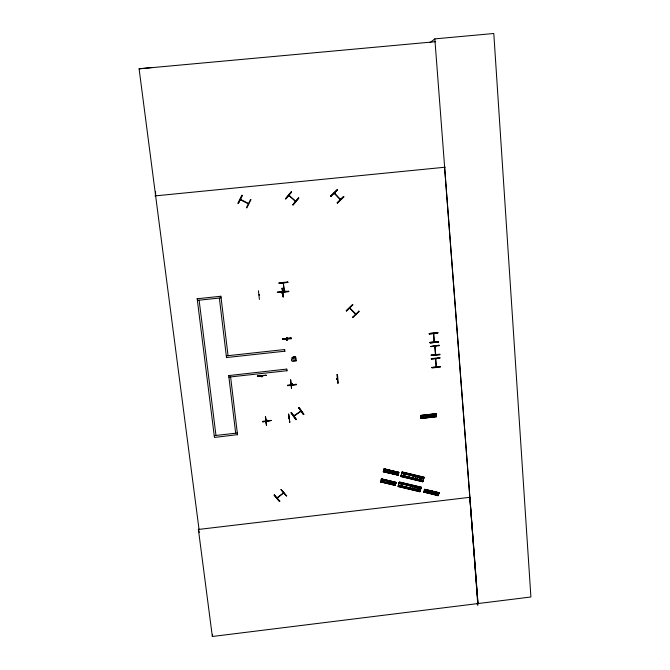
<?xml version="1.0" encoding="UTF-8"?>
<svg xmlns="http://www.w3.org/2000/svg" width="670" height="670" viewBox="0 0 670 670"><rect width="100%" height="100%" fill="white"/><g stroke="black" fill="none" stroke-linecap="round" stroke-linejoin="round"><path stroke-width="1" d="M265.345 416.757L266.467 424.998M266.091 421.07L266.493 420.584M266.183 375.242L257.414 375.828L257.464 376.297L266.183 375.309L257.464 376.297M283.787 492.919L282.882 493.17L283.243 493.455M262.665 421.288L271.3 420.366M262.104 376.599C261.124 377.043 262.916 376.632 261.978 375.828M266.836 420.961L267.179 420.902M282.179 292.43L281.752 293.05L281.651 292.078M284.373 290.587L284.482 291.643M287.053 338.459L286.592 337.68M287.246 339.95L286.777 340.084L286.768 339.213M292.036 384.806L292.061 383.726M435.894 359.338L435.525 359.555M259.416 299.44L258.444 290.738M259.483 295.152L259.34 294.842M424.37 489.979L438.951 493.279L438.833 493.69L424.361 489.921L424.604 489.276L439.101 492.768L424.587 489.343L423.733 492.031L438.205 495.758L439.101 492.768L438.984 493.179L424.378 489.954L438.934 493.346M421.103 418.256L420.886 415.5M420.936 415.861L436.237 414.512L420.911 415.978L420.869 415.442L436.162 413.566L436.405 416.74L421.137 418.465L421.103 418.038M421.112 418.105L436.371 416.321L421.087 418.197L421.053 417.502L436.329 415.986M438.364 495.004L423.8 491.956L423.968 491.378L438.381 495.038M399.345 482.182L421.304 487.257L399.446 481.965L398.106 486.52L419.973 491.721L398.122 486.47M422.703 481.78L424.06 477.224L402.042 472.132L400.828 476.496L422.711 481.772L422.887 481.161L400.878 476.169M422.929 481.018L423.113 480.39L401.096 475.315L422.938 481.001L401.096 475.315M423.658 478.615L423.834 477.995L401.816 472.903L423.666 478.606L401.791 473.271M294.13 416.045L294.582 415.333L294.004 416.129M419.948 491.772L421.313 487.224M420.132 491.177L398.181 486.119M420.174 491.01L420.358 490.39L398.374 485.34L420.182 490.993L398.349 485.708M398.508 485.13L420.358 490.39M420.902 488.614L421.087 487.994L399.094 482.936L420.911 488.597L399.069 483.305M399.228 482.727L421.087 487.994M300.805 411.07L293.862 415.819M281.626 292.262L282.053 292.924L281.961 292.045M284.18 291.668L284.021 290.755M284.516 291.45L283.293 282.991L284.113 291.492M286.551 337.621L286.71 338.517M286.743 339.397L287.17 340.134M287.028 338.367L286.902 337.429M334.104 193.195L340.243 199.652L339.849 198.781M291.651 383.985L292.061 384.622M401.003 475.893L422.879 481.186M401.229 475.105L423.105 480.423M401.95 472.693L423.834 478.02M402.05 472.224L423.909 477.802L402.075 472.149M402.168 471.948L424.06 477.249M349.547 308.083L350.435 308.56L349.765 307.873M349.606 308.192L355.594 314.289M398.591 473.313L398.717 472.894L383.969 469.519L398.616 473.255M398.281 485.901L420.107 491.252M399.27 482.584L421.154 487.802L399.295 482.492M355.092 313.3L355.469 314.28L354.866 313.51M395.878 483.346L396.146 482.425L381.49 478.891L380.594 481.939L395.258 485.432L396.045 482.559M397.963 475.432L398.868 472.383L384.186 468.832L383.332 471.672M398.081 475.03L383.332 471.613L398.022 475.164L398.231 474.502L383.558 470.951L383.299 471.889L398.089 475.013M436.195 414.085L436.237 414.521M436.204 414.303L436.162 413.566M421.095 417.921L436.329 415.785M197.181 298.661L214.442 437.443L237.557 434.637M237.356 433.021L214.283 435.634M430.081 42.612L434.83 38.885L493.79 33.5L530.908 596.995L212.34 636.5L212.599 634.423M395.509 484.586L380.861 481.01L380.602 481.931M381.49 478.891L396.137 482.467L381.397 479.033L381.222 479.82L395.886 483.321M384.027 469.394L384.186 468.832M434.73 346.214L434.721 347.077L435.131 346.943M235.681 433.214L228.704 375.443M435.534 353.592L435.416 354.673M435.45 358.618L435.743 358.584M435.977 366.289L436.061 366.189M436.128 367.043L436.455 366.825M258.947 294.976L259.382 294.85M266.015 420.785L266.493 420.743M289.13 418.482L288.703 418.139M230.606 376.917L237.532 434.83M438.364 495.247L423.867 491.73M439.001 493.145L424.504 489.628M228.905 377.101L286.995 370.719M295.738 201.201L294.951 200.531M399.127 482.953L421.062 488.095M423.708 478.296L401.816 472.903M423.75 492.04L438.306 495.423L423.817 491.889M424.52 489.477L439.084 492.835M215.966 435.441L199.124 300.185M395.409 484.921L380.761 481.37M395.434 484.737L395.292 485.222L380.635 481.73M398.131 474.888L383.466 471.312M398.231 474.553L383.5 471.102M398.633 473.095L384.036 469.343M400.844 476.445L422.736 481.688M401.07 475.675L422.963 480.926M384.086 469.218L398.859 472.425L384.186 468.849M381.339 479.427L396.037 482.81L381.381 479.276M228.051 355.678L220.891 296.173M284.851 351.197L226.544 357.529M226.343 355.862L284.675 349.531M384.831 471.973L385.593 469.327M382.135 482.031L382.888 479.393M391.221 473.522L391.958 470.826M388.508 483.564L389.253 480.867M394.798 471.563L394.01 474.142M392.084 481.604L391.297 484.175M395.518 474.561L396.263 471.856M397.276 472.157L396.489 474.737M403.114 476.63L404.27 472.668M400.392 486.646L401.539 482.702M412.645 478.933L413.8 474.988M409.906 488.941L411.062 485.005M414.864 479.469L416.02 475.524M412.125 489.469L413.273 485.532M416.832 479.946L417.988 475.993M414.094 489.938L415.249 486.001M419.052 480.482L420.207 476.529M416.305 490.474L417.46 486.537M420.526 480.834L421.69 476.889M417.779 490.825L418.934 486.897M425.207 492.383L425.986 489.762M432.996 494.259L433.766 491.646M435.073 491.956L434.269 494.502M289.08 418.516L288.703 418.189M221.092 297.874L197.39 300.369M219.366 298.058L226.51 357.671M400.903 476.094L422.778 481.378M401.129 475.323L422.979 480.692M433.49 334.489L433.867 334.271L433.431 334.313M398.407 485.348L420.333 490.49M436.446 366.892L435.751 358.668M291.115 383.952L292.078 383.851M238.294 203.521L237.842 203.295L241.878 195.188L242.289 195.397L238.311 203.504L242.305 195.389M250.873 199.769L246.887 207.884L246.434 207.658L250.547 199.601M279.382 501.462L279.75 501.026L279.382 501.47L273.997 495.189L274.357 494.762M250.429 199.551L250.882 199.777M291.994 384.195L291.232 384.237M336.382 378.81L336.642 379.304L337.378 378.835M296.199 360.812C296.567 349.363 285.32 364.555 296.199 360.795M285.445 198.63L291.224 191.687L291.576 191.989L285.83 198.957L285.479 198.655M288.979 195.439L295.537 201.444M295.143 200.64L294.85 200.992L295.621 201.042M298.51 197.851L298.895 198.169L293.117 205.095L292.765 204.802L298.56 197.885L292.832 204.844M283.284 282.899L283.385 283.871L283.636 282.891M433.925 340.997L434.386 341.239M292.028 384.722L291.735 384.84M267.129 420.844L267.045 420.09M434.704 346.331L435.408 354.589M330.67 195.9L337.102 189.568L337.446 189.928L330.997 196.226L330.653 195.875L330.997 196.226M330.93 196.168L337.446 189.928M337.236 202.792L343.643 196.469L343.986 196.829L337.529 203.102L337.203 202.75L337.512 203.077M337.278 202.843L343.609 196.452M346.499 311.022L352.738 304.825L346.499 311.022L346.156 310.679L352.487 304.582L352.814 304.925M352.504 317.144L352.881 317.563L359.195 311.483L358.819 311.073M291.358 412.477L291.023 412.821L295.931 419.696L296.324 419.428L291.366 412.553L296.324 419.428M277.539 497.433L276.953 497.894L283.536 492.76M277.221 498.103L283.72 492.978M286.375 495.792L280.998 489.519M286.475 495.85L281.057 489.603L286.383 495.942L286.752 495.658M240.363 199.325L248.419 203.42M434.403 342.01L433.775 333.685M298.552 407.712L298.954 407.435L303.853 414.328L303.451 414.596L298.544 407.595M294.029 416.062L301.014 411.321M291.484 388.315L290.621 379.865M298.653 407.628L303.435 414.479M298.937 407.435L303.837 414.32M282.187 292.48L282.489 292.405M241.007 200.037L241.141 199.61L240.915 200.062M288.803 195.355L289.507 195.942M266.434 425.098L265.529 416.74L266.493 425.107M334.33 192.977L334.958 193.496M340.31 199.719L339.615 199.082L340.008 198.881M199.342 532.382L198.395 529.459L199.04 529.375L139.092 68.817L152.199 67.519M199.032 529.308L198.387 529.384L212.34 636.5M198.395 529.459L469.812 497.324L477.844 605.245L476.956 603.369M420.869 415.442L436.195 413.951L420.919 415.651M420.936 415.886L436.204 414.102M420.936 416.036L436.195 414.253M421.062 417.686L436.321 415.928M421.137 418.432L436.405 416.723M431.22 355.1L439.83 354.187L439.872 354.656L431.329 355.594L431.212 355.033M439.821 357.663L431.279 358.601L431.329 359.07L439.863 358.132L439.813 357.688M431.304 358.978L439.863 358.132M431.941 367.394L440.533 366.549L440.575 367.018L432.05 367.956L432.016 367.495M432.016 367.596L440.45 366.457M429.277 333.995L429.236 333.518L437.812 332.588L437.853 333.057L429.277 333.995L437.828 332.931M429.227 333.551L437.803 332.613M291.936 357.453L295.646 357.051M438.557 342.01L430.006 342.965L438.574 342.035L438.532 341.558L429.906 342.479M430.525 346.524L439.11 345.284M430.601 346.666L439.151 345.728L439.118 345.259L430.576 346.532M228.679 375.594L286.81 369.07M431.287 355.234L439.863 354.656M197.122 298.761L220.857 296.266M262.715 421.874L271.308 420.492L262.707 421.815M262.045 376.004L261.727 376.791M337.002 374.764L337.479 374.714L338.266 383.156L337.755 383.098M337.286 378.852L336.474 379.27M291.207 383.944L291.986 383.885M337.32 379.145L336.633 379.253M296.207 384.262L287.564 385.376L296.215 384.371L296.266 384.84L287.597 385.744L287.556 385.275M282.505 339.188L291.249 338.3M282.531 339.405L291.291 338.752L291.232 338.057L282.48 338.945L282.547 339.64M286.869 340.167L287.087 339.271M288.67 414.161L289.8 422.477L288.661 414.043M154.938 195.916L445.232 167.207M287.807 281.961L278.971 282.866L279.013 283.318L287.857 282.447L287.807 281.995M279.005 283.192L287.84 282.321M279.918 292.087L288.745 291.216L288.787 291.701L279.926 292.204M288.753 291.333L277.388 292.497L286.216 291.626L286.165 291.14L277.338 292.019L277.388 292.497M139.092 68.817L435.642 41.674M282.145 288.259L283.309 296.986L282.204 288.242M282.179 292.832L282.12 292.757M334.489 193.077L340.469 199.434M283.092 296.994L282.171 288.242M399.094 482.936L420.978 488.212M398.374 485.34L420.249 490.607M384.103 468.975L398.742 472.459M248.151 203.747L240.245 199.685M337.839 383.173L336.968 374.664M434.101 342.043L433.423 333.635M435.023 346.181L435.701 354.556M286.827 340.05L286.777 339.296M349.924 307.966L355.745 314.012M436.086 366.925L435.45 358.701M282.02 292.221L282.062 293.016M334.632 193.814L334.096 193.278M285.763 198.898L291.525 191.947M288.879 195.414L295.663 201.142M438.448 341.482L429.889 342.412M352.596 317.262L358.894 311.165M279.75 501.177L274.315 494.912L279.658 501.235M289.365 196.226L288.603 195.598M291.048 412.779L295.964 419.654M434.545 413.842L434.771 416.589M433.507 413.959L433.766 416.757M431.957 414.135L432.183 416.882M430.584 414.295L430.81 417.041M429.034 414.47L429.269 417.217M437.493 492.483L436.714 495.096M436.513 492.249L435.734 494.862M432.267 491.227L431.488 493.84M393.449 471.186L392.687 473.824M394.538 482.14L393.767 484.77M393.541 481.897L392.779 484.527M390.736 481.228L389.974 483.857M286.978 337.705L286.643 338.342M291.224 337.973L282.48 338.861M284.683 349.665L284.867 351.331M286.827 369.22L287.003 370.87M261.987 375.92L262.071 376.691M266.744 420.123L266.828 420.877M291.626 383.768L291.726 384.748M290.638 379.848L291.559 388.324M422.418 415.266L422.653 418.021M434.83 38.885L478.02 603.586M444.562 167.274L477.928 603.385M155.549 191.729L155.633 195.849M423.892 491.546L438.456 494.912L423.892 491.546M395.292 485.222L380.627 481.663L395.275 485.189M292.882 358.149L292.924 360.301L295.118 360.251L295.085 358.098L292.882 358.149"/></g></svg>
